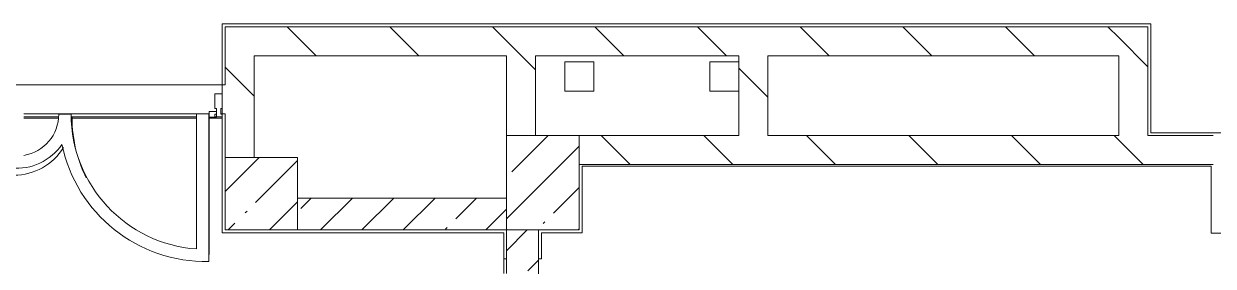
# Model space of a CAD drawing. Header units: millimetres. Extents: x -5368 to 196898, y -8553 to 29000.
# Drawn here: x 134178 to 142375, y 10650 to 12320 of the extents above; entities that cross this region are included whole.
import ezdxf

# ---------------------------------------------------------------- set-up
doc = ezdxf.new("R2010")
doc.units = ezdxf.units.MM
for name, color, linetype, lineweight, true_color in [('A-DETL-GENF-7', 7, 'Continuous', 5, 0xaaaaaa), ('A-DETL-GENF-8', 7, 'Continuous', 5, 0xe2e2e2), ('A-DOOR-2', 7, 'Continuous', 5, 0xaaaaaa), ('A-FLOR-3', 7, 'Continuous', 5, 0xaaaaaa)]:
    doc.layers.add(name, color=color, linetype=linetype, lineweight=lineweight, true_color=true_color)
for name, color, linetype, lineweight in [('A-GLAZ-CWMG-2', 7, 'Continuous', 5), ('I-WALL-4', 7, 'Continuous', 5), ('S-COLS-3', 7, 'Continuous', 5)]:
    doc.layers.add(name, color=color, linetype=linetype, lineweight=lineweight)
pattern_1 = [(45, (62025.03, 0), (-285.1231, 285.1231), []), (45, (62310.15, 0), (-285.1231, 285.1231), [504.031, -100.806, 16.764, -84.042])]
pattern_2 = [(135, (62025.03, 0), (-353.5534, -353.5534), [])]

# ---------------------------------------------------------------- blocks, each defined once
blk = doc.blocks.new('BSC_Колонна _Прямоугольная - 650х500-23287315-3_3_1_птичка')
at = {"layer": 'S-COLS-3'}
h = blk.add_hatch(dxfattribs=at)
h.set_pattern_fill('FP_93', color=256, style=0, pattern_type=2)
h.set_pattern_definition([(135, (11225, -75730), (-285.1231, -285.1231), []), (135, (11225, -75444.88), (-285.1231, -285.1231), [504.031, -100.806, 16.764, -84.042])])
h.paths.add_polyline_path([(325, 250), (-325, 250), (-325, -250), (325, -250)])
for p, q in [((325, 250), (-325, 250)), ((-325, 250), (-325, -250)), ((325, -250), (325, 250)), ((-325, -250), (325, -250))]:
    blk.add_line(p, q, dxfattribs=at)
blk = doc.blocks.new('BSC_Колонна _Прямоугольная - 500х500-V110-3_3_1_птичка')
at = {"layer": 'S-COLS-3'}
h = blk.add_hatch(dxfattribs=at)
h.set_pattern_fill('FP_94', color=256, style=0, pattern_type=2)
h.set_pattern_definition([(45, (-73790, -11150), (-285.1231, 285.1231), []), (45, (-73504.88, -11150), (-285.1231, 285.1231), [504.031, -100.806, 16.764, -84.042])])
h.paths.add_polyline_path([(-250, -250), (250, -250), (250, 250), (-250, 250)])
for p, q in [((250, 250), (-250, 250)), ((-250, 250), (-250, -250)), ((250, -250), (250, 250)), ((-250, -250), (250, -250))]:
    blk.add_line(p, q, dxfattribs=at)
blk = doc.blocks.new('Дверь_Витражная_остекление_ - В-18-32468702-3_3_1_птичка')
at = {"layer": 'A-DETL-GENF-8'}
blk.add_hatch(color=256, dxfattribs=at).paths.add_polyline_path([(677.5, 420), (677.5, 369.7), (689.5, 369.5), (689.5, 20), (722.5, 20), (722.5, 420), (689.5, 420)])
at = {"layer": 'A-DETL-GENF-7'}
for p, q in [((-672.5, 965), (-672.5, 20)), ((-672.5, 965), (-672.5, 20)), ((722.5, 420), (677.5, 420)), ((677.5, 420), (677.5, 369.7)), ((722.5, 420), (677.5, 420)), ((677.5, 420), (677.5, 369.7)), ((722.5, 420), (722.5, 20)), ((722.5, 20), (722.5, 420)), ((722.5, 340), (689.5, 340)), ((712.5, 340), (712.5, 100)), ((722.5, 100), (689.5, 100))]:
    blk.add_line(p, q, dxfattribs=at)
at = {"layer": 'A-DOOR-2'}
for p, q in [((-672.5, 965), (-672.5, 20)), ((672.5, 420), (672.5, 369.8)), ((-672.5, 20), (-722.5, 20)), ((-722.5, 20), (-722.5, -20)), ((-672.5, -20), (-672.5, 20)), ((722.5, 20), (672.5, 20)), ((672.5, 20), (672.5, -20)), ((722.5, -20), (722.5, 20)), ((-722.5, -20), (-672.5, -20)), ((672.5, -20), (722.5, -20))]:
    blk.add_line(p, q, dxfattribs=at)
for centre, radius, start, end in [((-672.5, 20), 945, 15.85424, 26.17307), ((672.5, 20), 400, 90, 148.53811), ((-672.5, 20), 945, 360, 14.43128), ((672.5, 20), 400, 177.03782, 180)]:
    blk.add_arc(centre, radius, start, end, dxfattribs=at)
blk = doc.blocks.new('Прямоугольный импост - Импост структурный с накладкой - 160мм Темный-33326242-3_3_1_птичка')
at = {"layer": 'A-GLAZ-CWMG-2'}
for p, q in [((0, 140), (-50, 140)), ((-50, 140), (-50, 40)), ((0, 40), (0, 140)), ((-50, 40), (-40, 40)), ((-40, 0), (-50, 0)), ((-50, 0), (-50, -17)), ((-40, 40), (-40, 0)), ((-10, 0), (-10, 40)), ((-10, 40), (0, 40)), ((0, 0), (-10, 0)), ((0, -17), (0, 0)), ((-50, -17), (0, -17))]:
    blk.add_line(p, q, dxfattribs=at)

msp = doc.modelspace()

# ---------------------------------------------------------------- hatches: boundary and pattern name
at = {"layer": 'I-WALL-4'}
h = msp.add_hatch(dxfattribs=at)
h.set_pattern_fill('FP_74', color=256, style=0, pattern_type=2)
h.set_pattern_definition(pattern_2)
h.paths.add_polyline_path([(141725, 12100), (141725, 12300), (135565, 12300), (135565, 12100), (140291, 12100)])
h = msp.add_hatch(dxfattribs=at)
h.set_pattern_fill('FP_74', color=256, style=0, pattern_type=2)
h.set_pattern_definition(pattern_2)
h.paths.add_polyline_path([(141925, 11550), (141925, 12300), (141725, 12300), (141725, 11550)])
h = msp.add_hatch(dxfattribs=at)
h.set_pattern_fill('FP_74', color=256, style=0, pattern_type=2)
h.set_pattern_definition(pattern_2)
h.paths.add_polyline_path([(135765, 11400), (135765, 12100), (135565, 12100), (135565, 11400)])
h = msp.add_hatch(dxfattribs=at)
h.set_pattern_fill('FP_74', color=256, style=0, pattern_type=2)
h.set_pattern_definition(pattern_2)
h.paths.add_polyline_path([(137705, 11550), (137705, 12100), (137505, 12100), (137505, 11550)])
h = msp.add_hatch(dxfattribs=at)
h.set_pattern_fill('FP_74', color=256, style=0, pattern_type=2)
h.set_pattern_definition(pattern_2)
h.paths.add_polyline_path([(139305.6, 11550), (139305.6, 12100), (139105.6, 12100), (139105.6, 11550)])
h = msp.add_hatch(dxfattribs=at)
h.set_pattern_fill('FP_74', color=256, style=0, pattern_type=2)
h.set_pattern_definition(pattern_2)
h.paths.add_polyline_path([(132335, 11700), (132335, 11900), (132259, 11900), (132259, 11700)])
h.paths.add_polyline_path([(135565, 11700), (135565, 11900), (135545, 11900), (135545, 11700)])
h.paths.add_polyline_path([(130779, 11700), (130779, 11900), (130675, 11900), (130675, 11700), (130753.6, 11700)])
h.paths.add_polyline_path([(132855, 11700), (132855, 11900), (132835, 11900), (132835, 11700)])
h = msp.add_hatch(dxfattribs=at)
h.set_pattern_fill('FP_74', color=256, style=0, pattern_type=2)
h.set_pattern_definition(pattern_2)
h.paths.add_polyline_path([(142375, 11350), (142375, 11550), (138005, 11550), (138005, 11350), (140291, 11350)])
h = msp.add_hatch(dxfattribs=at)
h.set_pattern_fill('FP_71', color=256, style=0, pattern_type=2)
h.set_pattern_definition(pattern_1)
h.paths.add_polyline_path([(137505, 10900), (137505, 11120), (136065, 11120), (136065, 10900)])
h = msp.add_hatch(dxfattribs=at)
h.set_pattern_fill('FP_71', color=256, style=0, pattern_type=2)
h.set_pattern_definition(pattern_1)
h.paths.add_polyline_path([(137505, 7900), (137725, 7900), (137725, 9179), (137505, 9179), (137505, 8015.2)])
h.paths.add_polyline_path([(137725, 10619), (137725, 10900), (137505, 10900), (137505, 10619)])

# ---------------------------------------------------------------- linework, layer by layer
at = {"layer": 'A-FLOR-3'}
for p, q in [((135545, 11900), (135545, 12320)), ((135545, 12320), (141944, 12320)), ((141944, 12320), (141944, 11570)), ((137905.6, 12057), (138105.6, 12057)), ((137905.6, 11857), (137905.6, 12057)), ((138105.6, 12057), (138105.6, 11857)), ((138905.6, 12057), (139105.6, 12057)), ((138905.6, 11857), (138905.6, 12057)), ((138105.6, 11857), (137905.6, 11857)), ((139105.6, 11857), (138905.6, 11857)), ((134417.3, 11680), (134177.7, 11680)), ((134177.7, 11669), (134416.1, 11669)), ((134503.7, 11697.2), (134419, 11697.2)), ((135367.4, 11680), (134504.7, 11680)), ((134505.3, 11669), (135367.4, 11669)), ((135452.1, 11700), (135367.4, 11700)), ((135367.4, 11700), (135367.4, 10768.9)), ((135452.1, 10681.9), (135452.1, 11700)), ((135452.1, 11669), (135545, 11669)), ((135545, 10880), (135545, 11680)), ((135545, 11669), (135545, 11680)), ((141944, 11570), (145575.5, 11570)), ((142361, 11340), (138026, 11340)), ((138026, 11340), (138026, 10880)), ((142361, 10879), (142361, 11340)), ((137485, 10880), (135545, 10880)), ((137485, 10880), (137485, 10600.7)), ((138026, 10880), (137746, 10880)), ((137746, 10880), (137746, 10700)), ((146485, 10879), (142361, 10879)), ((137505, 10700), (137485, 10700)), ((137746, 10700), (137725, 10700))]:
    msp.add_line(p, q, dxfattribs=at)
for centre, radius, start, end in [((134132, 11697.2), 287, 279.17366, 0), ((135434.4, 11697.2), 930.7, 180, 265.86869), ((134132, 11697.2), 371.7, 263.98747, 326.07537), ((135434.4, 11697.2), 1015.4, 191.7891, 270.99569)]:
    msp.add_arc(centre, radius, start, end, dxfattribs=at)
at = {"layer": 'I-WALL-4'}
for p, q in [((141925, 12300), (135565, 12300)), ((135565, 12300), (135565, 11900)), ((141925, 11550), (141925, 12300)), ((135765, 12100), (137505, 12100)), ((135765, 11400), (135765, 12100)), ((137505, 12100), (137505, 11550)), ((137705, 11550), (137705, 12100)), ((137705, 12100), (139105.6, 12100)), ((139105.6, 12100), (139105.6, 11550)), ((139305.6, 12100), (141725, 12100)), ((139305.6, 11550), (139305.6, 12100)), ((141725, 12100), (141725, 11550)), ((132835, 11900), (135565, 11900)), ((135545, 11900), (135545, 11700)), ((135367.4, 11700), (134177.7, 11700)), ((135535, 11700), (135565, 11700)), ((135565, 11700), (135565, 11400)), ((139105.6, 11550), (138005, 11550)), ((141725, 11550), (139305.6, 11550)), ((142375, 11550), (141925, 11550)), ((138005, 11350), (142375, 11350)), ((137505, 11120), (136065, 11120)), ((136065, 10900), (137505, 10900)), ((137505, 10900), (137505, 10600.7)), ((137725, 10900), (137725, 7900))]:
    msp.add_line(p, q, dxfattribs=at)

# ---------------------------------------------------------------- block references
at = {"layer": 'A-DOOR-2', "rotation": 180}
msp.add_blockref('Дверь_Витражная_остекление_ - В-18-32468702-3_3_1_птичка', (134782.5, 11697), dxfattribs=at)
at = {"layer": 'A-GLAZ-CWMG-2'}
msp.add_blockref('Прямоугольный импост - Импост структурный с накладкой - 160мм Темный-33326242-3_3_1_птичка', (135545, 11697), dxfattribs=at)
at = {"layer": 'S-COLS-3', "rotation": 270.0000000000007}
msp.add_blockref('BSC_Колонна _Прямоугольная - 650х500-23287315-3_3_1_птичка', (137755, 11225), dxfattribs=at)
at = {"layer": 'S-COLS-3'}
msp.add_blockref('BSC_Колонна _Прямоугольная - 500х500-V110-3_3_1_птичка', (135815, 11150), dxfattribs=at)

doc.saveas('drawing.dxf')
